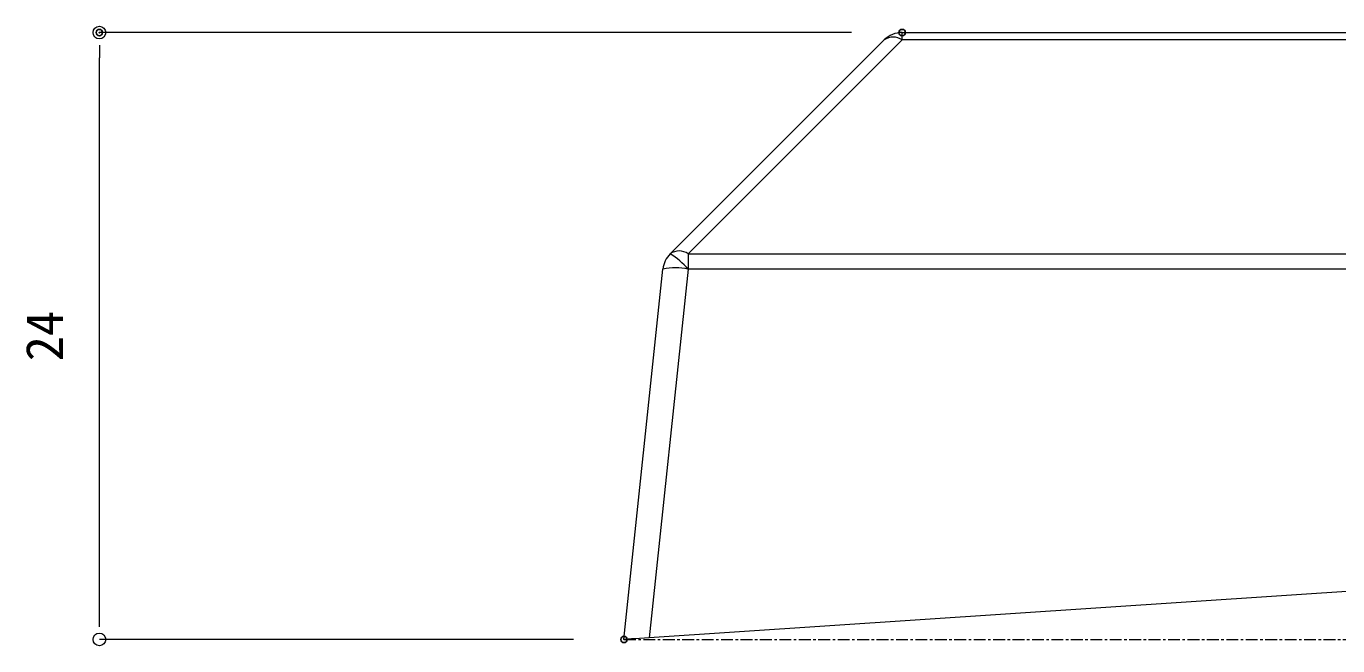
# Model space of a CAD drawing. Units: millimetres, scale not verified. Extents: x -140 to 140, y -96 to 96.
# Drawn here: x -112.6 to -60.8, y -59.6 to -35.1 of the extents above; entities that cross this region are included whole.
import ezdxf
from ezdxf.enums import TextEntityAlignment as Align

# ---------------------------------------------------------------- set-up
doc = ezdxf.new("R2010")
doc.units = ezdxf.units.MM
doc.header["$LTSCALE"] = 0.5
doc.header["$PDMODE"] = 32
doc.header["$PDSIZE"] = 0.25
doc.linetypes.add('USER1', pattern=[1.21666, 0.935822, -0.093613, 0.093613, -0.093613])
for name, color, linetype, lineweight in [('0-0_0', 7, 'Continuous', 18), ('0-2_一般', 3, 'Continuous', 18), ('0-3_CENTER', 2, 'USER1', 18)]:
    doc.layers.add(name, color=color, linetype=linetype, lineweight=lineweight)
doc.layers.add('0-1_Defpoints', color=7, linetype='Continuous')
doc.styles.add('ＭＳ ゴシック', font='')
doc.styles.get('ＭＳ ゴシック').set_extended_font_data('MS Gothic')

# ---------------------------------------------------------------- blocks, each defined once
blk = doc.blocks.new('D7')
at = {"layer": '0-1_Defpoints'}
blk.add_point((-113.1386, -68.8998), dxfattribs=at)
blk = doc.blocks.new('_DOT')
at = {"layer": '0-0_0', "lineweight": 9}
blk.add_line((-0.5, 0), (-1, 0), dxfattribs=at)
blk.add_circle((0, 0), 0.25, dxfattribs=at)
blk.add_circle((0, 0), 0.25, dxfattribs=at)
blk = doc.blocks.new('D10')
at = {"layer": '0-1_Defpoints'}
for p in [(-133.8689, -44.8998), (-102.1478, -44.8998), (-113.1386, -68.8998)]:
    blk.add_point(p, dxfattribs=at)
at = {"layer": '0-2_一般'}
for p, q in [((-104.1478, -44.8998), (-133.8689, -44.8998)), ((-133.8689, -67.8998), (-133.8689, -45.8998)), ((-115.1386, -68.8998), (-133.8689, -68.8998))]:
    blk.add_line(p, q, dxfattribs=at)
for p, rotation in [((-133.8689, -44.8998), 90), ((-133.8689, -68.8998), 270)]:
    blk.add_blockref('_DOT', p, dxfattribs=dict(at, rotation=rotation))
at = {"layer": '0-2_一般', "color": 7, "style": 'ＭＳ ゴシック'}
blk.add_text('24', height=1.466, rotation=90, dxfattribs=at).set_placement((-134.8689, -57.8998), align=Align.BOTTOM_LEFT)
blk = doc.blocks.new('D14')
at = {"layer": '0-1_Defpoints'}
blk.add_point((-113.1386, -68.8998), dxfattribs=at)

msp = doc.modelspace()

# ---------------------------------------------------------------- linework, layer by layer
at = {"layer": '0-0_0'}
for p, q in [((-87.1534, -44.1143), (-78.6967, -35.6575)), ((-77.9896, -35.6575), (-86.4463, -44.1143)), ((-27.8804, -35.6575), (-77.9896, -35.6575)), ((-86.4463, -44.1143), (-86.4463, -44.7168)), ((-86.4463, -44.1143), (-27.8804, -44.1143)), ((-86.4463, -44.7168), (-87.9789, -59.2981)), ((-27.8804, -44.7168), (-86.4463, -44.7168)), ((-27.8804, -55.3064), (-87.9789, -59.2981))]:
    msp.add_line(p, q, dxfattribs=at)
for points in [[(-77.9896, -35.6575), (-77.9896, -35.3647), (-27.8804, -35.3647)], [(-87.9789, -59.2981), (-88.1749, -59.3112), (-88.363, -59.3236), (-88.5361, -59.3351), (-88.6877, -59.3452), (-88.8121, -59.3535), (-88.9044, -59.3596), (-88.9612, -59.3634), (-88.9804, -59.3647), (-87.4409, -44.7168)]]:
    msp.add_lwpolyline(points, dxfattribs=at)
for centre, radius, start, end in [((-78.3432, -36.1652), 0.6186, 55.14316, 124.85684), ((-77.9896, -36.3647), 1, 90, 135), ((-86.7999, -44.6219), 0.6186, 55.14304, 124.85696), ((-86.4463, -44.8214), 1, 135, 174), ((-88.7913, -46.7524), 3.1052, 40.95984, 58.16672), ((-86.9436, -47.1259), 2.4598, 78.33709, 101.66291)]:
    msp.add_arc(centre, radius, start, end, dxfattribs=at)
at = {"layer": '0-3_CENTER'}
msp.add_line((-88.9804, -59.3647), (10.9238, -59.3647), dxfattribs=at)

# ---------------------------------------------------------------- block references
at = {"layer": '0-2_一般'}
for name in ['D10', 'D7', 'D14']:
    msp.add_blockref(name, (24.1582, 9.5352), dxfattribs=at)

doc.saveas('drawing.dxf')
